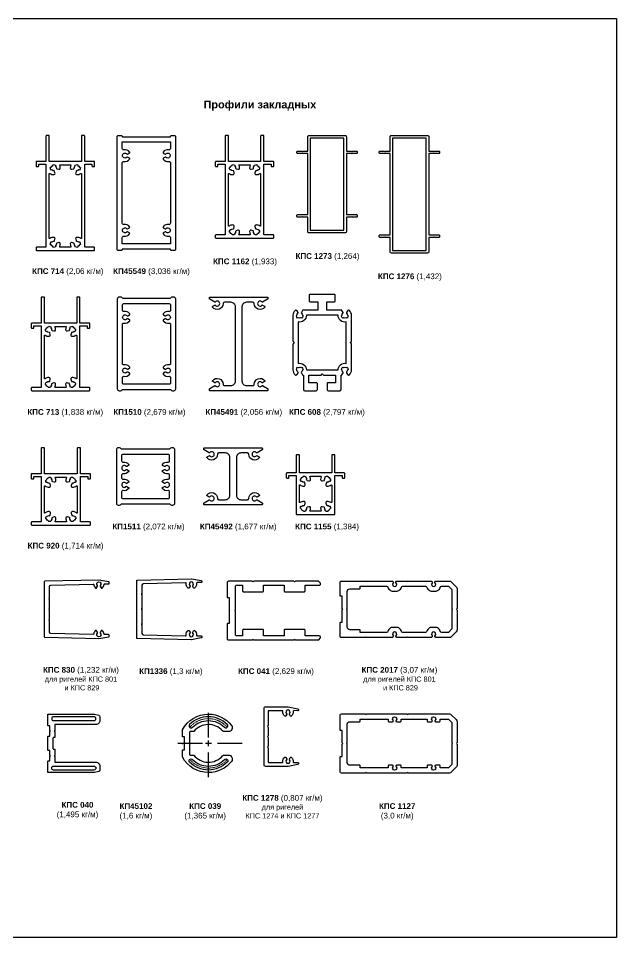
# Model space of a CAD drawing. Header units: millimetres. Extents: x 1744 to 18744, y -2272 to 2782.
# Drawn here: x 4316 to 4777, y 1235 to 1942 of the extents above; entities that cross this region are included whole.
import ezdxf

# ---------------------------------------------------------------- set-up
doc = ezdxf.new("R2010")
doc.units = ezdxf.units.MM
doc.linetypes.add('CENTER2', pattern=[28.575, 19.05, -3.175, 3.175, -3.175])
doc.linetypes.add('DASHDOT', pattern=[1, 0.5, -0.25, 0, -0.25])
doc.layers.add('1', color=6, linetype='DASHDOT', lineweight=13)
doc.layers.add('Текстовый', color=7, linetype='Continuous', lineweight=9)
doc.styles.add('Каталожный', font='isocpeur.ttf', dxfattribs={"height": 2.5})

# ---------------------------------------------------------------- blocks, each defined once
blk = doc.blocks.new('КПС 714')
for points in [[(12.4, 68.5), (-12.4, 68.5), (-12.4, 88, 0.414214), (-12.9, 88.5), (-14.4, 88.5, 0.414214), (-14.9, 88), (-14.9, 68.5), (-22, 68.5, 0.414214), (-22.5, 68), (-22.5, 65, 0.414214), (-22, 64.5), (-21, 64.5, 0.414214), (-20.5, 65), (-20.5, 66.5), (-14.9, 66.5), (-14.9, 2.5), (-22, 2.5, 0.414214), (-22.5, 2), (-22.5, 0.5, 0.414214), (-22, 0), (22, 0, 0.414214), (22.5, 0.5), (22.5, 2, 0.414214), (22, 2.5), (14.9, 2.5), (14.9, 66.5), (20.5, 66.5), (20.5, 65, 0.414214), (21, 64.5), (22, 64.5, 0.414214), (22.5, 65), (22.5, 68, 0.414214), (22, 68.5), (14.9, 68.5), (14.9, 88, 0.414214), (14.4, 88.5), (12.9, 88.5, 0.414214), (12.4, 88)], [(8.34, 7.46, 0.358606), (8.86, 7.1, -0.203976), (10.41, 6.56, 0.25491), (10.69, 6.49), (11.06, 6.59, -0.2), (11.58, 4.66), (11.21, 4.56, 0.25491), (11, 4.36, -0.241952), (9.64, 3, 0.25491), (9.44, 2.79), (9.34, 2.42, -0.2), (7.41, 2.94), (7.51, 3.31, 0.25491), (7.44, 3.59, -0.203976), (6.9, 5.14, 0.358606), (6.54, 5.66), (5.11, 6.04, 0.487427), (3.85, 5.09, 0.108919), (4.29, 2.92, -0.54187), (4.01, 2.5), (-4.01, 2.5, -0.54187), (-4.29, 2.92, 0.108919), (-3.85, 5.09, 0.487427), (-5.11, 6.04), (-6.54, 5.66, 0.358606), (-6.9, 5.14, -0.203976), (-7.44, 3.59, 0.25491), (-7.51, 3.31), (-7.41, 2.94, -0.2), (-9.34, 2.42), (-9.44, 2.79, 0.25491), (-9.64, 3, -0.241952), (-11, 4.36, 0.25491), (-11.21, 4.56), (-11.58, 4.66, -0.2), (-11.06, 6.59), (-10.69, 6.49, 0.25491), (-10.41, 6.56, -0.203976), (-8.86, 7.1, 0.358606), (-8.34, 7.46), (-7.96, 8.89, 0.487427), (-8.91, 10.15, 0.157149), (-11.93, 9.24, -0.604829), (-12.4, 9.48), (-12.4, 59.02, -0.604829), (-11.93, 59.26, 0.157149), (-8.91, 58.35, 0.487427), (-7.96, 59.61), (-8.34, 61.04, 0.358606), (-8.86, 61.4, -0.203976), (-10.41, 61.94, 0.25491), (-10.69, 62.01), (-11.06, 61.91, -0.2), (-11.58, 63.84), (-11.21, 63.94, 0.25491), (-11, 64.14, -0.241952), (-9.64, 65.5, 0.25491), (-9.44, 65.71), (-9.34, 66.08, -0.2), (-7.41, 65.56), (-7.51, 65.19, 0.25491), (-7.44, 64.91, -0.203976), (-6.9, 63.36, 0.358606), (-6.54, 62.84), (-5.11, 62.46, 0.487427), (-3.85, 63.41, 0.108919), (-4.29, 65.58, -0.54187), (-4.01, 66), (4.01, 66, -0.54187), (4.29, 65.58, 0.108919), (3.85, 63.41, 0.487427), (5.11, 62.46), (6.54, 62.84, 0.358606), (6.9, 63.36, -0.203976), (7.44, 64.91, 0.25491), (7.51, 65.19), (7.41, 65.56, -0.2), (9.34, 66.08), (9.44, 65.71, 0.25491), (9.64, 65.5, -0.241952), (11, 64.14, 0.25491), (11.21, 63.94), (11.58, 63.84, -0.2), (11.06, 61.91), (10.69, 62.01, 0.25491), (10.41, 61.94, -0.203976), (8.86, 61.4, 0.358606), (8.34, 61.04), (7.96, 59.61, 0.487427), (8.91, 58.35, 0.157149), (11.93, 59.26, -0.604829), (12.4, 59.02), (12.4, 9.48, -0.604829), (11.93, 9.24, 0.157149), (8.91, 10.15, 0.487427), (7.96, 8.89)]]:
    blk.add_lwpolyline(points, format="xyb", close=True)
blk = doc.blocks.new('КП45549')
for points in [[(22.5, 0, -0.414214), (21.5, -1), (19.5, -1, -0.414214), (18.5, 0), (-18.5, 0, -0.414214), (-19.5, -1), (-21.5, -1, -0.414214), (-22.5, 0), (-22.5, 86.5, -0.414214), (-21.5, 87.5), (-19.5, 87.5, -0.414214), (-18.5, 86.5), (18.5, 86.5, -0.414214), (19.5, 87.5), (21.5, 87.5, -0.414214), (22.5, 86.5)], [(13.06, 73.98), (14.47, 73.17, 0.353997), (15.09, 73.27, -2.603412), (15.09, 70.73, 0.353997), (14.47, 70.83), (13.06, 70.02, 0.451416), (12.91, 69.28, 0.283419), (17.32, 67.58, -0.468837), (18.5, 66.59), (18.5, 19.91, -0.468837), (17.32, 18.92, 0.283419), (12.91, 17.22, 0.451416), (13.06, 16.48), (14.47, 15.67, 0.353997), (15.09, 15.77, -2.603412), (15.09, 13.23, 0.353997), (14.47, 13.33), (13.06, 12.52, 0.451416), (12.91, 11.78, 0.283419), (17.32, 10.08, -0.468837), (18.5, 9.09), (18.5, 4), (-18.5, 4), (-18.5, 9.09, -0.468837), (-17.32, 10.08, 0.283419), (-12.91, 11.78, 0.451416), (-13.06, 12.52), (-14.47, 13.33, 0.353997), (-15.09, 13.23, -2.603412), (-15.09, 15.77, 0.353997), (-14.47, 15.67), (-13.06, 16.48, 0.451416), (-12.91, 17.22, 0.283419), (-17.32, 18.92, -0.468837), (-18.5, 19.91), (-18.5, 66.59, -0.468837), (-17.32, 67.58, 0.283419), (-12.91, 69.28, 0.451416), (-13.06, 70.02), (-14.47, 70.83, 0.353997), (-15.09, 70.73, -2.603412), (-15.09, 73.27, 0.353997), (-14.47, 73.17), (-13.06, 73.98, 0.451416), (-12.91, 74.72, 0.283419), (-17.32, 76.42, -0.468837), (-18.5, 77.41), (-18.5, 82.5), (18.5, 82.5), (18.5, 77.41, -0.468837), (17.32, 76.42, 0.283419), (12.91, 74.72, 0.451416)]]:
    blk.add_lwpolyline(points, format="xyb", close=True)
blk = doc.blocks.new('КПС 1162')
for points in [[(12.4, 59), (-12.4, 59), (-12.4, 78.5, 0.414214), (-12.9, 79), (-14.4, 79, 0.414214), (-14.9, 78.5), (-14.9, 59), (-22, 59, 0.414214), (-22.5, 58.5), (-22.5, 55.5, 0.414214), (-22, 55), (-21, 55, 0.414214), (-20.5, 55.5), (-20.5, 57), (-14.9, 57), (-14.9, 2.5), (-22, 2.5, 0.414214), (-22.5, 2), (-22.5, 0.5, 0.414214), (-22, 0), (22, 0, 0.414214), (22.5, 0.5), (22.5, 2, 0.414214), (22, 2.5), (14.9, 2.5), (14.9, 57), (20.5, 57), (20.5, 55.5, 0.414214), (21, 55), (22, 55, 0.414214), (22.5, 55.5), (22.5, 58.5, 0.414214), (22, 59), (14.9, 59), (14.9, 78.5, 0.414214), (14.4, 79), (12.9, 79, 0.414214), (12.4, 78.5)], [(8.34, 7.46, 0.358606), (8.86, 7.1, -0.203976), (10.41, 6.56, 0.25491), (10.69, 6.49), (11.06, 6.59, -0.2), (11.58, 4.66), (11.21, 4.56, 0.25491), (11, 4.36, -0.241952), (9.64, 3, 0.25491), (9.44, 2.79), (9.34, 2.42, -0.2), (7.41, 2.94), (7.51, 3.31, 0.25491), (7.44, 3.59, -0.203976), (6.9, 5.14, 0.358606), (6.54, 5.66), (5.11, 6.04, 0.487427), (3.85, 5.09, 0.108919), (4.29, 2.92, -0.54187), (4.01, 2.5), (-4.01, 2.5, -0.54187), (-4.29, 2.92, 0.108919), (-3.85, 5.09, 0.487427), (-5.11, 6.04), (-6.54, 5.66, 0.358606), (-6.9, 5.14, -0.203976), (-7.44, 3.59, 0.25491), (-7.51, 3.31), (-7.41, 2.94, -0.2), (-9.34, 2.42), (-9.44, 2.79, 0.25491), (-9.64, 3, -0.241952), (-11, 4.36, 0.25491), (-11.21, 4.56), (-11.58, 4.66, -0.2), (-11.06, 6.59), (-10.69, 6.49, 0.25491), (-10.41, 6.56, -0.203976), (-8.86, 7.1, 0.358606), (-8.34, 7.46), (-7.96, 8.89, 0.487427), (-8.91, 10.15, 0.157149), (-11.93, 9.24, -0.604829), (-12.4, 9.48), (-12.4, 49.52, -0.604829), (-11.93, 49.76, 0.157149), (-8.91, 48.85, 0.487427), (-7.96, 50.11), (-8.34, 51.54, 0.358606), (-8.86, 51.9, -0.203976), (-10.41, 52.44, 0.25491), (-10.69, 52.51), (-11.06, 52.41, -0.2), (-11.58, 54.34), (-11.21, 54.44, 0.25491), (-11, 54.64, -0.241952), (-9.64, 56, 0.25491), (-9.44, 56.21), (-9.34, 56.58, -0.2), (-7.41, 56.06), (-7.51, 55.69, 0.25491), (-7.44, 55.41, -0.203976), (-6.9, 53.86, 0.358606), (-6.54, 53.34), (-5.11, 52.96, 0.487427), (-3.85, 53.91, 0.108919), (-4.29, 56.08, -0.54187), (-4.01, 56.5), (4.01, 56.5, -0.54187), (4.29, 56.08, 0.108919), (3.85, 53.91, 0.487427), (5.11, 52.96), (6.54, 53.34, 0.358606), (6.9, 53.86, -0.203976), (7.44, 55.41, 0.25491), (7.51, 55.69), (7.41, 56.06, -0.2), (9.34, 56.58), (9.44, 56.21, 0.25491), (9.64, 56, -0.241952), (11, 54.64, 0.25491), (11.21, 54.44), (11.58, 54.34, -0.2), (11.06, 52.41), (10.69, 52.51, 0.25491), (10.41, 52.44, -0.203976), (8.86, 51.9, 0.358606), (8.34, 51.54), (7.96, 50.11, 0.487427), (8.91, 48.85, 0.157149), (11.93, 49.76, -0.604829), (12.4, 49.52), (12.4, 9.48, -0.604829), (11.93, 9.24, 0.157149), (8.91, 10.15, 0.487427), (7.96, 8.89)]]:
    blk.add_lwpolyline(points, format="xyb", close=True)
blk = doc.blocks.new('КПС 1273')
blk.add_lwpolyline([(-18.59, 62.81, -0.198912), (-18.38, 62.9), (-14.9, 62.9), (-14.9, 73.9, -0.414214), (-13.9, 74.9), (13.9, 74.9, -0.414214), (14.9, 73.9), (14.9, 62.9), (18.38, 62.9, -0.198912), (18.59, 62.81), (19, 62.4), (19.41, 62.81, -0.198912), (19.62, 62.9), (22.65, 62.9, -0.414214), (23.15, 62.4), (23.15, 61.4, -0.414214), (22.65, 60.9), (14.9, 60.9), (14.9, 14), (22.65, 14, -0.414214), (23.15, 13.5), (23.15, 12.5, -0.414214), (22.65, 12), (19.62, 12, -0.198912), (19.41, 12.09), (19, 12.5), (18.59, 12.09, -0.198912), (18.38, 12), (14.9, 12), (14.9, 1, -0.414214), (13.9, 0), (-13.9, 0, -0.414214), (-14.9, 1), (-14.9, 12), (-18.38, 12, -0.198912), (-18.59, 12.09), (-19, 12.5), (-19.41, 12.09, -0.198912), (-19.62, 12), (-22.65, 12, -0.414214), (-23.15, 12.5), (-23.15, 13.5, -0.414214), (-22.65, 14), (-14.9, 14), (-14.9, 60.9), (-22.65, 60.9, -0.414214), (-23.15, 61.4), (-23.15, 62.4, -0.414214), (-22.65, 62.9), (-19.62, 62.9, -0.198912), (-19.41, 62.81), (-19, 62.4)], format="xyb", close=True)
blk.add_lwpolyline([(12.9, 2), (12.9, 72.9), (-12.9, 72.9), (-12.9, 2), (12.9, 2)])
blk = doc.blocks.new('КПС 1276')
blk.add_lwpolyline([(-18.59, 78.41, -0.198912), (-18.38, 78.5), (-14.9, 78.5), (-14.9, 89.5, -0.414214), (-13.9, 90.5), (13.9, 90.5, -0.414214), (14.9, 89.5), (14.9, 78.5), (18.38, 78.5, -0.198912), (18.59, 78.41), (19, 78), (19.41, 78.41, -0.198912), (19.62, 78.5), (22.65, 78.5, -0.414214), (23.15, 78), (23.15, 77, -0.414214), (22.65, 76.5), (14.9, 76.5), (14.9, 14), (22.65, 14, -0.414214), (23.15, 13.5), (23.15, 12.5, -0.414214), (22.65, 12), (19.62, 12, -0.198912), (19.41, 12.09), (19, 12.5), (18.59, 12.09, -0.198912), (18.38, 12), (14.9, 12), (14.9, 1, -0.414214), (13.9, 0), (-13.9, 0, -0.414214), (-14.9, 1), (-14.9, 12), (-18.38, 12, -0.198912), (-18.59, 12.09), (-19, 12.5), (-19.41, 12.09, -0.198912), (-19.62, 12), (-22.65, 12, -0.414214), (-23.15, 12.5), (-23.15, 13.5, -0.414214), (-22.65, 14), (-14.9, 14), (-14.9, 76.5), (-22.65, 76.5, -0.414214), (-23.15, 77), (-23.15, 78, -0.414214), (-22.65, 78.5), (-19.62, 78.5, -0.198912), (-19.41, 78.41), (-19, 78)], format="xyb", close=True)
blk.add_lwpolyline([(12.9, 2), (12.9, 88.5), (-12.9, 88.5), (-12.9, 2), (12.9, 2)])
blk = doc.blocks.new('КПС 713')
for points in [[(12.4, 52), (-12.4, 52), (-12.4, 71.5, 0.414214), (-12.9, 72), (-14.4, 72, 0.414214), (-14.9, 71.5), (-14.9, 52), (-22, 52, 0.414214), (-22.5, 51.5), (-22.5, 48.5, 0.414214), (-22, 48), (-21, 48, 0.414214), (-20.5, 48.5), (-20.5, 50), (-14.9, 50), (-14.9, 2.5), (-22, 2.5, 0.414214), (-22.5, 2), (-22.5, 0.5, 0.414214), (-22, 0), (22, 0, 0.414214), (22.5, 0.5), (22.5, 2, 0.414214), (22, 2.5), (14.9, 2.5), (14.9, 50), (20.5, 50), (20.5, 48.5, 0.414214), (21, 48), (22, 48, 0.414214), (22.5, 48.5), (22.5, 51.5, 0.414214), (22, 52), (14.9, 52), (14.9, 71.5, 0.414214), (14.4, 72), (12.9, 72, 0.414214), (12.4, 71.5)], [(8.34, 7.46, 0.358606), (8.86, 7.1, -0.203976), (10.41, 6.56, 0.25491), (10.69, 6.49), (11.06, 6.59, -0.2), (11.58, 4.66), (11.21, 4.56, 0.25491), (11, 4.36, -0.241952), (9.64, 3, 0.25491), (9.44, 2.79), (9.34, 2.42, -0.2), (7.41, 2.94), (7.51, 3.31, 0.25491), (7.44, 3.59, -0.203976), (6.9, 5.14, 0.358606), (6.54, 5.66), (5.11, 6.04, 0.487427), (3.85, 5.09, 0.108919), (4.29, 2.92, -0.54187), (4.01, 2.5), (-4.01, 2.5, -0.54187), (-4.29, 2.92, 0.108919), (-3.85, 5.09, 0.487427), (-5.11, 6.04), (-6.54, 5.66, 0.358606), (-6.9, 5.14, -0.203976), (-7.44, 3.59, 0.25491), (-7.51, 3.31), (-7.41, 2.94, -0.2), (-9.34, 2.42), (-9.44, 2.79, 0.25491), (-9.64, 3, -0.241952), (-11, 4.36, 0.25491), (-11.21, 4.56), (-11.58, 4.66, -0.2), (-11.06, 6.59), (-10.69, 6.49, 0.25491), (-10.41, 6.56, -0.203976), (-8.86, 7.1, 0.358606), (-8.34, 7.46), (-7.96, 8.89, 0.487427), (-8.91, 10.15, 0.157149), (-11.93, 9.24, -0.604829), (-12.4, 9.48), (-12.4, 42.52, -0.604829), (-11.93, 42.76, 0.157149), (-8.91, 41.85, 0.487427), (-7.96, 43.11), (-8.34, 44.54, 0.358606), (-8.86, 44.9, -0.203976), (-10.41, 45.44, 0.25491), (-10.69, 45.51), (-11.06, 45.41, -0.2), (-11.58, 47.34), (-11.21, 47.44, 0.25491), (-11, 47.64, -0.241952), (-9.64, 49, 0.25491), (-9.44, 49.21), (-9.34, 49.58, -0.2), (-7.41, 49.06), (-7.51, 48.69, 0.25491), (-7.44, 48.41, -0.203976), (-6.9, 46.86, 0.358606), (-6.54, 46.34), (-5.11, 45.96, 0.487427), (-3.85, 46.91, 0.108919), (-4.29, 49.08, -0.54187), (-4.01, 49.5), (4.01, 49.5, -0.54187), (4.29, 49.08, 0.108919), (3.85, 46.91, 0.487427), (5.11, 45.96), (6.54, 46.34, 0.358606), (6.9, 46.86, -0.203976), (7.44, 48.41, 0.25491), (7.51, 48.69), (7.41, 49.06, -0.2), (9.34, 49.58), (9.44, 49.21, 0.25491), (9.64, 49, -0.241952), (11, 47.64, 0.25491), (11.21, 47.44), (11.58, 47.34, -0.2), (11.06, 45.41), (10.69, 45.51, 0.25491), (10.41, 45.44, -0.203976), (8.86, 44.9, 0.358606), (8.34, 44.54), (7.96, 43.11, 0.487427), (8.91, 41.85, 0.157149), (11.93, 42.76, -0.604829), (12.4, 42.52), (12.4, 9.48, -0.604829), (11.93, 9.24, 0.157149), (8.91, 10.15, 0.487427), (7.96, 8.89)]]:
    blk.add_lwpolyline(points, format="xyb", close=True)
blk = doc.blocks.new('КП1510')
blk.add_lwpolyline([(-18.7, -0.25, -0.267949), (-18.27, 0), (18.27, 0, -0.267949), (18.7, -0.25, 0.267949), (20, -1), (21, -1, 0.414214), (22.5, 0.5), (22.5, 69.5, 0.414214), (21, 71), (20, 71, 0.236068), (18.8, 70.4, -0.236068), (18, 70), (-18, 70, -0.236068), (-18.8, 70.4, 0.236068), (-20, 71), (-21, 71, 0.414214), (-22.5, 69.5), (-22.5, 0.5, 0.414214), (-21, -1), (-20, -1, 0.267949)], format="xyb", close=True)
blk.add_lwpolyline([(-18.5, 19.93), (-18.5, 50.09, -0.468837), (-17.32, 51.08, 0.283419), (-12.91, 52.78, 0.451416), (-13.06, 53.52), (-14.47, 54.33, 0.353997), (-15.09, 54.23, -2.603412), (-15.09, 56.77, 0.353997), (-14.47, 56.67), (-13.06, 57.48, 0.451416), (-12.91, 58.22, 0.283419), (-17.32, 59.92, -0.468837), (-18.5, 60.91), (-18.5, 65, -0.414214), (-17.5, 66), (17.5, 66, -0.414214), (18.5, 65), (18.5, 60.91, -0.468837), (17.32, 59.92, 0.283419), (12.91, 58.22, 0.451416), (13.06, 57.48), (14.47, 56.67, 0.353997), (15.09, 56.77, -2.603412), (15.09, 54.23, 0.353997), (14.47, 54.33), (13.06, 53.52, 0.451416), (12.91, 52.78, 0.283419), (17.32, 51.08, -0.468837), (18.5, 50.09), (18.5, 19.91, -0.468837), (17.32, 18.92, 0.283419), (12.91, 17.22, 0.451416), (13.06, 16.48), (14.47, 15.67, 0.353997), (15.09, 15.77, -2.603412), (15.09, 13.23, 0.353997), (14.47, 13.33), (13.06, 12.52, 0.451416), (12.91, 11.78, 0.283419), (17.32, 10.08, -0.468837), (18.5, 9.09), (18.5, 5, -0.414214), (17.5, 4), (-17.5, 4, -0.414214), (-18.5, 5), (-18.5, 9.09, -0.468837), (-17.32, 10.08, 0.283419), (-12.91, 11.78, 0.451416), (-13.06, 12.52), (-14.47, 13.33, 0.353997), (-15.09, 13.23, -2.603412), (-15.09, 15.77, 0.353997), (-14.47, 15.67), (-13.06, 16.48, 0.451416), (-12.91, 17.22, 0.283419), (-17.32, 18.92, -0.468837), (-18.5, 19.91)], format="xyb")
blk = doc.blocks.new('КП45491')
blk.add_lwpolyline([(22.5, 0.5, -0.414214), (22, 0), (-22, 0, -0.414214), (-22.5, 0.5), (-22.5, 1.25, -0.267949), (-22.25, 1.68), (-18.39, 3.91, -0.374693), (-18, 3.83, 2.917647), (-18, 6.17, -0.374693), (-18.39, 6.09), (-19.94, 6.98, -0.451416), (-20.09, 7.72, -0.7187), (-12, 5, 0.414214), (-11, 4), (-6, 4, 0.414214), (-2.5, 7.5), (-2.5, 64.5, 0.414214), (-6, 68), (-11, 68, 0.414214), (-12, 67, -0.7187), (-20.09, 64.28, -0.451416), (-19.94, 65.02), (-18.39, 65.91, -0.374693), (-18, 65.83, 2.917647), (-18, 68.17, -0.374693), (-18.39, 68.09), (-22.25, 70.32, -0.267949), (-22.5, 70.75), (-22.5, 71.5, -0.414214), (-22, 72), (22, 72, -0.414214), (22.5, 71.5), (22.5, 70.75, -0.267949), (22.25, 70.32), (18.39, 68.09, -0.374693), (18, 68.17, 2.917647), (18, 65.83, -0.374693), (18.39, 65.91), (19.94, 65.02, -0.451416), (20.09, 64.28, -0.7187), (12, 67, 0.414214), (11, 68), (6, 68, 0.414214), (2.5, 64.5), (2.5, 7.5, 0.414214), (6, 4), (11, 4, 0.414214), (12, 5, -0.7187), (20.09, 7.72, -0.451416), (19.94, 6.98), (18.39, 6.09, -0.374693), (18, 6.17, 2.917647), (18, 3.83, -0.374693), (18.39, 3.91), (22.25, 1.68, -0.267949), (22.5, 1.25)], format="xyb", close=True)
blk = doc.blocks.new('КПС 608')
for points in [[(-22.5, 22.12, 0.198912), (-22.41, 21.91), (-21.5, 21), (-22.41, 20.09, 0.198912), (-22.5, 19.88), (-22.5, 0, 0.205281), (-20.9, -3.73, 0.485561), (-19.38, -3.51), (-18.63, -2.21, 0.358606), (-18.73, -1.58, -0.203976), (-19.45, -0.1, 0.25491), (-19.6, 0.14), (-19.93, 0.33, -0.2), (-18.93, 2.07), (-18.6, 1.87, 0.25491), (-18.31, 1.87, -0.241952), (-16.39, 1.87, 0.25491), (-16.1, 1.87), (-15.77, 2.07, -0.2), (-14.77, 0.33), (-15.1, 0.14, 0.25491), (-15.25, -0.1, -0.203976), (-15.97, -1.58, 0.358606), (-16.07, -2.21), (-15.18, -3.75, 0.267949), (-14.75, -4), (-14.5, -4), (-14.5, -15, 0.414214), (-13.5, -16), (-4.75, -16, 0.414214), (-3.75, -15), (-3.75, -10.5, 0.414214), (-4.25, -10), (-10.25, -10), (-10.25, -4), (-1.12, -4, 0.198912), (-0.91, -3.91), (0, -3), (0.91, -3.91, 0.198912), (1.12, -4), (10.25, -4), (10.25, -10), (4.25, -10, 0.414214), (3.75, -10.5), (3.75, -15, 0.414214), (4.75, -16), (13.5, -16, 0.414214), (14.5, -15), (14.5, -4), (14.75, -4, 0.267949), (15.18, -3.75), (16.07, -2.21, 0.358606), (15.97, -1.58, -0.203976), (15.25, -0.1, 0.25491), (15.1, 0.14), (14.77, 0.33, -0.2), (15.77, 2.07), (16.1, 1.87, 0.25491), (16.39, 1.87, -0.241952), (18.31, 1.87, 0.25491), (18.6, 1.87), (18.93, 2.07, -0.2), (19.93, 0.33), (19.6, 0.14, 0.25491), (19.45, -0.1, -0.203976), (18.73, -1.58, 0.358606), (18.63, -2.21), (19.38, -3.51, 0.485561), (20.9, -3.73, 0.205281), (22.5, 0), (22.5, 19.88, 0.198912), (22.41, 20.09), (21.5, 21), (22.41, 21.91, 0.198912), (22.5, 22.12), (22.5, 42, 0.205281), (20.9, 45.73, 0.485561), (19.38, 45.51), (18.63, 44.21, 0.358606), (18.73, 43.58, -0.203976), (19.45, 42.1, 0.25491), (19.6, 41.86), (19.93, 41.67, -0.2), (18.93, 39.93), (18.6, 40.13, 0.25491), (18.31, 40.13, -0.241952), (16.39, 40.13, 0.25491), (16.1, 40.13), (15.77, 39.93, -0.2), (14.77, 41.67), (15.1, 41.86, 0.25491), (15.25, 42.1, -0.203976), (15.97, 43.58, 0.358606), (16.07, 44.21), (15.18, 45.75, 0.267949), (14.75, 46), (3.5, 46), (3.5, 52.5), (9.5, 52.5, 0.414214), (10, 53), (10, 57.5, 0.414214), (9.5, 58), (-9.5, 58, 0.414214), (-10, 57.5), (-10, 53, 0.414214), (-9.5, 52.5), (-3.5, 52.5), (-3.5, 46), (-14.75, 46, 0.267949), (-15.18, 45.75), (-16.07, 44.21, 0.358606), (-15.97, 43.58, -0.203976), (-15.25, 42.1, 0.25491), (-15.1, 41.86), (-14.77, 41.67, -0.2), (-15.77, 39.93), (-16.1, 40.13, 0.25491), (-16.39, 40.13, -0.241952), (-18.31, 40.13, 0.25491), (-18.6, 40.13), (-18.93, 39.93, -0.2), (-19.93, 41.67), (-19.6, 41.86, 0.25491), (-19.45, 42.1, -0.203976), (-18.73, 43.58, 0.358606), (-18.63, 44.21), (-19.38, 45.51, 0.485561), (-20.9, 45.73, 0.205281), (-22.5, 42)], [(-12.2, 0), (12.2, 0, -0.481821), (18.5, 5.02), (18.5, 36.98, -0.481821), (12.2, 42), (-12.2, 42, -0.481821), (-18.5, 36.98), (-18.5, 5.02, -0.481821)]]:
    blk.add_lwpolyline(points, format="xyb", close=True)
blk = doc.blocks.new('КПС 920')
blk.add_lwpolyline([(12.65, 39.5), (-12.65, 39.5), (-12.65, 59, 0.414214), (-13.15, 59.5), (-14.65, 59.5, 0.414214), (-15.15, 59), (-15.15, 39.5), (-22.25, 39.5, 0.414214), (-22.75, 39), (-22.75, 36, 0.414214), (-22.25, 35.5), (-21.25, 35.5, 0.414214), (-20.75, 36), (-20.75, 37.5), (-15.15, 37.5), (-15.15, 2.5), (-22.25, 2.5, 0.414214), (-22.75, 2), (-22.75, 0.5, 0.414214), (-22.25, 0), (22.25, 0, 0.414214), (22.75, 0.5), (22.75, 2, 0.414214), (22.25, 2.5), (15.15, 2.5), (15.15, 37.5), (20.75, 37.5), (20.75, 36, 0.414214), (21.25, 35.5), (22.25, 35.5, 0.414214), (22.75, 36), (22.75, 39, 0.414214), (22.25, 39.5), (15.15, 39.5), (15.15, 59, 0.414214), (14.65, 59.5), (13.15, 59.5, 0.414214), (12.65, 59)], format="xyb", close=True)
blk.add_lwpolyline([(4.13, 37, -0.55839), (4.4, 36.57, 0.12177), (3.85, 34.16, 0.487427), (5.11, 33.21), (6.54, 33.59, 0.358606), (6.9, 34.11, -0.203976), (7.44, 35.66, 0.25491), (7.51, 35.94), (7.41, 36.31, -0.2), (9.34, 36.83), (9.44, 36.46, 0.25491), (9.64, 36.25, -0.241952), (11, 34.89, 0.25491), (11.21, 34.69), (11.58, 34.59, -0.2), (11.06, 32.66), (10.69, 32.76, 0.25491), (10.41, 32.69, -0.203976), (8.86, 32.15, 0.358606), (8.34, 31.79), (7.96, 30.36, 0.487427), (8.91, 29.1, 0.171765), (12.17, 30.19, -0.624436), (12.65, 29.95), (12.65, 9.55, -0.624436), (12.17, 9.31, 0.171765), (8.91, 10.4, 0.487427), (7.96, 9.14), (8.34, 7.71, 0.358606), (8.86, 7.35, -0.203976), (10.41, 6.81, 0.25491), (10.69, 6.74), (11.06, 6.84, -0.2), (11.58, 4.91), (11.21, 4.81, 0.25491), (11, 4.61, -0.241952), (9.64, 3.25, 0.25491), (9.44, 3.04), (9.34, 2.67, -0.2), (7.41, 3.19), (7.51, 3.56, 0.25491), (7.44, 3.84, -0.203976), (6.9, 5.39, 0.358606), (6.54, 5.91), (5.11, 6.29, 0.487427), (3.85, 5.34, 0.12177), (4.4, 2.93, -0.55839), (4.13, 2.5), (-4.13, 2.5, -0.55839), (-4.4, 2.93, 0.12177), (-3.85, 5.34, 0.487427), (-5.11, 6.29), (-6.54, 5.91, 0.358606), (-6.9, 5.39, -0.203976), (-7.44, 3.84, 0.25491), (-7.51, 3.56), (-7.41, 3.19, -0.2), (-9.34, 2.67), (-9.44, 3.04, 0.25491), (-9.64, 3.25, -0.241952), (-11, 4.61, 0.25491), (-11.21, 4.81), (-11.58, 4.91, -0.2), (-11.06, 6.84), (-10.69, 6.74, 0.25491), (-10.41, 6.81, -0.203976), (-8.86, 7.35, 0.358606), (-8.34, 7.71), (-7.96, 9.14, 0.487427), (-8.91, 10.4, 0.171765), (-12.17, 9.31, -0.624436), (-12.65, 9.55), (-12.65, 29.95, -0.624436), (-12.17, 30.19, 0.171765), (-8.91, 29.1, 0.487427), (-7.96, 30.36), (-8.34, 31.79, 0.358606), (-8.86, 32.15, -0.203976), (-10.41, 32.69, 0.25491), (-10.69, 32.76), (-11.06, 32.66, -0.2), (-11.58, 34.59), (-11.21, 34.69, 0.25491), (-11, 34.89, -0.241952), (-9.64, 36.25, 0.25491), (-9.44, 36.46), (-9.34, 36.83, -0.2), (-7.41, 36.31), (-7.51, 35.94, 0.25491), (-7.44, 35.66, -0.203976), (-6.9, 34.11, 0.358606), (-6.54, 33.59), (-5.11, 33.21, 0.487427), (-3.85, 34.16, 0.12177), (-4.4, 36.57, -0.55839), (-4.13, 37), (4.13, 37)], format="xyb")
blk = doc.blocks.new('КП1511')
blk.add_lwpolyline([(20, 43, 0.267949), (18.7, 42.25, -0.267949), (18.27, 42), (-18.27, 42, -0.267949), (-18.7, 42.25, 0.267949), (-20, 43), (-21, 43, 0.414214), (-22.5, 41.5), (-22.5, 0.5, 0.414214), (-21, -1), (-20, -1, 0.236068), (-18.8, -0.4, -0.236068), (-18, 0), (18, 0, -0.236068), (18.8, -0.4, 0.236068), (20, -1), (21, -1, 0.414214), (22.5, 0.5), (22.5, 41.5, 0.414214), (21, 43)], format="xyb", close=True)
blk.add_lwpolyline([(18.5, 22.09, 0.468837), (17.32, 23.08, -0.283419), (12.91, 24.78, -0.451416), (13.06, 25.52), (14.47, 26.33, -0.353997), (15.09, 26.23, 2.603412), (15.09, 28.77, -0.353997), (14.47, 28.67), (13.06, 29.48, -0.451416), (12.91, 30.22, -0.283419), (17.32, 31.92, 0.468837), (18.5, 32.91), (18.5, 37, 0.414214), (17.5, 38), (-17.5, 38, 0.414214), (-18.5, 37), (-18.5, 32.91, 0.468837), (-17.32, 31.92, -0.283419), (-12.91, 30.22, -0.451416), (-13.06, 29.48), (-14.47, 28.67, -0.353997), (-15.09, 28.77, 2.603412), (-15.09, 26.23, -0.353997), (-14.47, 26.33), (-13.06, 25.52, -0.451416), (-12.91, 24.78, -0.283419), (-17.32, 23.08, 0.468837), (-18.5, 22.09), (-18.5, 19.91, 0.468837), (-17.32, 18.92, -0.283419), (-12.91, 17.22, -0.451416), (-13.06, 16.48), (-14.47, 15.67, -0.353997), (-15.09, 15.77, 2.603412), (-15.09, 13.23, -0.353997), (-14.47, 13.33), (-13.06, 12.52, -0.451416), (-12.91, 11.78, -0.283419), (-17.32, 10.08, 0.468837), (-18.5, 9.09), (-18.5, 5, 0.414214), (-17.5, 4), (17.5, 4, 0.414214), (18.5, 5), (18.5, 9.09, 0.468837), (17.32, 10.08, -0.283419), (12.91, 11.78, -0.451416), (13.06, 12.52), (14.47, 13.33, -0.353997), (15.09, 13.23, 2.603412), (15.09, 15.77, -0.353997), (14.47, 15.67), (13.06, 16.48, -0.451416), (12.91, 17.22, -0.283419), (17.32, 18.92, 0.468837), (18.5, 19.91), (18.5, 22.07)], format="xyb")
blk = doc.blocks.new('КП45492')
blk.add_lwpolyline([(22.5, 0.5, -0.414214), (22, 0), (-22, 0, -0.414214), (-22.5, 0.5), (-22.5, 1.25, -0.267949), (-22.25, 1.68), (-18.39, 3.91, -0.374693), (-18, 3.83, 2.917647), (-18, 6.17, -0.374693), (-18.39, 6.09), (-19.94, 6.98, -0.451416), (-20.09, 7.72, -0.7187), (-12, 5, 0.414214), (-11, 4), (-6, 4, 0.414214), (-2.5, 7.5), (-2.5, 36.5, 0.414214), (-6, 40), (-11, 40, 0.414214), (-12, 39, -0.7187), (-20.09, 36.28, -0.451416), (-19.94, 37.02), (-18.39, 37.91, -0.374693), (-18, 37.83, 2.917647), (-18, 40.17, -0.374693), (-18.39, 40.09), (-22.25, 42.32, -0.267949), (-22.5, 42.75), (-22.5, 43.5, -0.414214), (-22, 44), (22, 44, -0.414214), (22.5, 43.5), (22.5, 42.75, -0.267949), (22.25, 42.32), (18.39, 40.09, -0.374693), (18, 40.17, 2.917647), (18, 37.83, -0.374693), (18.39, 37.91), (19.94, 37.02, -0.451416), (20.09, 36.28, -0.7187), (12, 39, 0.414214), (11, 40), (6, 40, 0.414214), (2.5, 36.5), (2.5, 7.5, 0.414214), (6, 4), (11, 4, 0.414214), (12, 5, -0.7187), (20.09, 7.72, -0.451416), (19.94, 6.98), (18.39, 6.09, -0.374693), (18, 6.17, 2.917647), (18, 3.83, -0.374693), (18.39, 3.91), (22.25, 1.68, -0.267949), (22.5, 1.25)], format="xyb", close=True)
blk = doc.blocks.new('КПС 1155')
for points in [[(12.4, 45.5), (12.4, 32), (-12.4, 32), (-12.4, 45.5, 0.414214), (-12.9, 46), (-14.4, 46, 0.414214), (-14.9, 45.5), (-14.9, 32), (-22, 32, 0.414214), (-22.5, 31.5), (-22.5, 28.5, 0.414214), (-22, 28), (-21, 28, 0.414214), (-20.5, 28.5), (-20.5, 30), (-14.9, 30), (-14.9, 0.5, 0.414214), (-14.4, 0), (14.4, 0, 0.414214), (14.9, 0.5), (14.9, 30), (20.5, 30), (20.5, 28.5, 0.414214), (21, 28), (22, 28, 0.414214), (22.5, 28.5), (22.5, 31.5, 0.414214), (22, 32), (14.9, 32), (14.9, 45.5, 0.414214), (14.4, 46), (12.9, 46, 0.414214)], [(8.34, 7.46, 0.358606), (8.86, 7.1, -0.203976), (10.41, 6.56, 0.25491), (10.69, 6.49), (11.06, 6.59, -0.2), (11.58, 4.66), (11.21, 4.56, 0.25491), (11, 4.36, -0.241952), (9.64, 3, 0.25491), (9.44, 2.79), (9.34, 2.42, -0.2), (7.41, 2.94), (7.51, 3.31, 0.25491), (7.44, 3.59, -0.203976), (6.9, 5.14, 0.358606), (6.54, 5.66), (5.11, 6.04, 0.487427), (3.85, 5.09, 0.108919), (4.29, 2.92, -0.54187), (4.01, 2.5), (-4.01, 2.5, -0.54187), (-4.29, 2.92, 0.108919), (-3.85, 5.09, 0.487427), (-5.11, 6.04), (-6.54, 5.66, 0.358606), (-6.9, 5.14, -0.203976), (-7.44, 3.59, 0.25491), (-7.51, 3.31), (-7.41, 2.94, -0.2), (-9.34, 2.42), (-9.44, 2.79, 0.25491), (-9.64, 3, -0.241952), (-11, 4.36, 0.25491), (-11.21, 4.56), (-11.58, 4.66, -0.2), (-11.06, 6.59), (-10.69, 6.49, 0.25491), (-10.41, 6.56, -0.203976), (-8.86, 7.1, 0.358606), (-8.34, 7.46), (-7.96, 8.89, 0.487427), (-8.91, 10.15, 0.157149), (-11.93, 9.24, -0.604829), (-12.4, 9.48), (-12.4, 22.52, -0.604829), (-11.93, 22.76, 0.157149), (-8.91, 21.85, 0.487427), (-7.96, 23.11), (-8.34, 24.54, 0.358606), (-8.86, 24.9, -0.203976), (-10.41, 25.44, 0.25491), (-10.69, 25.51), (-11.06, 25.41, -0.2), (-11.58, 27.34), (-11.21, 27.44, 0.25491), (-11, 27.64, -0.241952), (-9.64, 29, 0.25491), (-9.44, 29.21), (-9.34, 29.58, -0.2), (-7.41, 29.06), (-7.51, 28.69, 0.25491), (-7.44, 28.41, -0.203976), (-6.9, 26.86, 0.358606), (-6.54, 26.34), (-5.11, 25.96, 0.487427), (-3.85, 26.91, 0.108919), (-4.29, 29.08, -0.54187), (-4.01, 29.5), (4.01, 29.5, -0.54187), (4.29, 29.08, 0.108919), (3.85, 26.91, 0.487427), (5.11, 25.96), (6.54, 26.34, 0.358606), (6.9, 26.86, -0.203976), (7.44, 28.41, 0.25491), (7.51, 28.69), (7.41, 29.06, -0.2), (9.34, 29.58), (9.44, 29.21, 0.25491), (9.64, 29, -0.241952), (11, 27.64, 0.25491), (11.21, 27.44), (11.58, 27.34, -0.2), (11.06, 25.41), (10.69, 25.51, 0.25491), (10.41, 25.44, -0.203976), (8.86, 24.9, 0.358606), (8.34, 24.54), (7.96, 23.11, 0.487427), (8.91, 21.85, 0.157149), (11.93, 22.76, -0.604829), (12.4, 22.52), (12.4, 9.48, -0.604829), (11.93, 9.24, 0.157149), (8.91, 10.15, 0.487427), (7.96, 8.89)]]:
    blk.add_lwpolyline(points, format="xyb", close=True)
blk = doc.blocks.new('КПС 830')
at = {"ltscale": 0.7}
blk.add_lwpolyline([(3.5, 0), (3.91, 0.41, 0.198912), (4, 0.62), (4, 7.38, 0.198912), (3.91, 7.59), (3.5, 8), (3.91, 8.41, 0.198912), (4, 8.62), (4, 17.62, -0.407257), (4.98, 18.62), (37.53, 19.39, -0.381921), (38.04, 18.96, 0.194535), (39.53, 16.36, 0.45685), (40.27, 16.5), (40.98, 17.73, 0.34543), (40.89, 18.34, -2.489201), (43.11, 18.34, 0.34543), (43.02, 17.73), (43.73, 16.5, 0.45685), (44.47, 16.36, 0.200761), (45.98, 19.06, -0.381966), (46.47, 19.5), (49.5, 19.5, 0.414214), (50, 20), (50, 20.59, 0.360611), (49.59, 21.08), (42.09, 22.49, 0.052604), (41.99, 22.5), (0.49, 21.51, 0.407257), (0, 21.01), (0, -21.01, 0.407257), (0.49, -21.51), (41.99, -22.5, 0.052604), (42.09, -22.49), (49.59, -21.08, 0.360611), (50, -20.59), (50, -20, 0.414214), (49.5, -19.5), (46.47, -19.5, -0.381966), (45.98, -19.06, 0.200761), (44.47, -16.36, 0.45685), (43.73, -16.5), (43.02, -17.73, 0.34543), (43.11, -18.34, -2.489201), (40.89, -18.34, 0.34543), (40.98, -17.73), (40.27, -16.5, 0.45685), (39.53, -16.36, 0.194535), (38.04, -18.96, -0.381921), (37.53, -19.39), (4.98, -18.62, -0.407257), (4, -17.62), (4, -8.62, 0.198912), (3.91, -8.41), (3.5, -8), (3.91, -7.59, 0.198912), (4, -7.38), (4, -0.62, 0.198912), (3.91, -0.41)], format="xyb", close=True, dxfattribs=at)
blk = doc.blocks.new('КП1336')
blk.add_lwpolyline([(43.02, -17.73), (43.73, -16.5, -0.45685), (44.47, -16.36, -0.259391), (45.98, -19.94, 0.447214), (46.47, -20.5), (49.5, -20.5, -0.414214), (50, -21), (50, -21.59, -0.360911), (49.59, -22.08), (42.05, -23.49, -0.052336), (41.95, -23.5), (0.49, -22.51, -0.407258), (0, -22.01), (0, 22.01, -0.407258), (0.49, 22.51), (41.95, 23.5, -0.052336), (42.05, 23.49), (49.59, 22.08, -0.360911), (50, 21.59), (50, 21, -0.414214), (49.5, 20.5), (46.47, 20.5, 0.447214), (45.98, 19.94, -0.259391), (44.47, 16.36, -0.45685), (43.73, 16.5), (43.02, 17.73, -0.34543), (43.11, 18.34, 2.489201), (40.89, 18.34, -0.34543), (40.98, 17.73), (40.27, 16.5, -0.45685), (39.53, 16.36, -0.252982), (38.02, 19.85, 0.447138), (37.51, 20.39), (4.98, 19.62, 0.407258), (4, 18.62), (4, 11.94, -0.284079), (3.83, 11.67), (3.5, 11.5), (3.83, 11.33, -0.284079), (4, 11.06), (4, 0.44, -0.284079), (3.83, 0.17), (3.5, 0), (3.83, -0.17, -0.284079), (4, -0.44), (4, -11.06, -0.284079), (3.83, -11.33), (3.5, -11.5), (3.83, -11.67, -0.284079), (4, -11.94), (4, -18.62, 0.407258), (4.98, -19.62), (4.99, -19.62), (37.51, -20.39, 0.447138), (38.02, -19.85, -0.252982), (39.53, -16.36, -0.45685), (40.27, -16.5), (40.98, -17.73, -0.34543), (40.89, -18.34, 2.489201), (43.11, -18.34, -0.34543)], format="xyb", close=True)
blk = doc.blocks.new('КПС 040')
at = {"ltscale": 0.7}
for points in [[(5.41, 9.09, -0.198912), (5.5, 8.88), (5.5, 4.8, -0.414214), (5.2, 4.5), (4.5, 4.5, 0.414214), (4, 4), (4, -4, 0.414214), (4.5, -4.5), (5.2, -4.5, -0.414214), (5.5, -4.8), (5.5, -8.88, -0.198912), (5.41, -9.09), (5, -9.51), (5.41, -9.92, -0.198912), (5.5, -10.13), (5.5, -14.51), (37, -14.51, -0.414214), (40, -17.51), (40, -20.67, -0.339454), (39.26, -21.64), (36.04, -22.5, -0.065543), (35.96, -22.51), (0.49, -22.51, -0.407258), (0, -22.01), (0, -14, -0.414214), (0.5, -13.5), (1.5, -13.5), (1.5, -11.5), (1.5, -10.13, -0.198912), (1.59, -9.92), (2, -9.51), (1.59, -9.09, -0.198912), (1.5, -8.88), (1.5, -5.5), (0.5, -5.5, -0.414214), (0, -5), (0, 5, -0.414214), (0.5, 5.5), (1.5, 5.5), (1.5, 8.88, -0.198912), (1.59, 9.09), (2, 9.51), (1.59, 9.92, -0.198912), (1.5, 10.13), (1.5, 11.5), (1.5, 13.5), (0.5, 13.5, -0.414214), (0, 14), (0, 22.01, -0.407258), (0.49, 22.51), (35.96, 22.51, -0.065543), (36.04, 22.5), (39.26, 21.64, -0.339454), (40, 20.67), (40, 17.51, -0.414214), (37, 14.51), (5.5, 14.51), (5.5, 10.13, -0.198912), (5.41, 9.92), (5, 9.51)], [(35.5, 20.51), (4.5, 20.51, 1), (4.5, 17.51), (35.5, 17.51, 1)], [(35.5, -20.51), (4.5, -20.51, -1), (4.5, -17.51), (35.5, -17.51, -1)]]:
    blk.add_lwpolyline(points, format="xyb", close=True, dxfattribs=at)
blk = doc.blocks.new('*U55')
at = {"color": 0, "linetype": 'CENTER2', "transparency": 16777216}
for p, q in [((0, 4.5), (0, 26)), ((-26, 0), (-4.5, 0)), ((4.5, 0), (26, 0)), ((0, -26), (0, -4.5))]:
    blk.add_line(p, q, dxfattribs=at)
at = {"color": 0, "linetype": 'Continuous', "transparency": 16777216}
for p, q in [((-2.25, 0), (2.25, 0)), ((0, -2.25), (0, 2.25))]:
    blk.add_line(p, q, dxfattribs=at)
blk = doc.blocks.new('КПС 039')
at = {"ltscale": 0.7}
for points in [[(5, 0.04), (5.41, -0.37, -0.198912), (5.5, -0.58), (5.5, -8.5, 0.414214), (6, -9), (8.39, -9, -0.224917), (8.78, -9.18, 0.460441), (30.81, -9.67, -0.213422), (32.3, -9), (35.37, -9, -0.624747), (37.74, -13.85, -0.230961), (20, -22.5, -0.279298), (0.06, -10.42, -0.120926), (0, -10.19), (0, -5.5, -0.414214), (0.5, -5), (1.5, -5), (1.5, -0.58, -0.198912), (1.59, -0.37), (2, 0.04), (1.59, 0.45, -0.198912), (1.5, 0.67), (1.5, 5), (0.5, 5, -0.414214), (0, 5.5), (0, 10.19, -0.120926), (0.06, 10.42, -0.279298), (20, 22.5, -0.230961), (37.74, 13.85, -0.624747), (35.37, 9), (32.3, 9, -0.213422), (30.81, 9.67, 0.460441), (8.78, 9.18, -0.224917), (8.39, 9), (6, 9, 0.414214), (5.5, 8.5), (5.5, 0.67, -0.198912), (5.41, 0.45)], [(34.5, 14.5, 0.414214), (5.5, 14.5, 1), (7.63, 12.37, -0.414214), (32.37, 12.37, 1)], [(5.5, -14.5, -1), (7.63, -12.37, 0.414214), (32.37, -12.37, -1), (34.5, -14.5, -0.414214)]]:
    blk.add_lwpolyline(points, format="xyb", close=True, dxfattribs=at)
blk.add_point((0, 0))
at = {"layer": '1', "ltscale": 0.7}
for start, end in [(40.47547, 139.52453), (220.47547, 319.52453)]:
    blk.add_arc((20, 0), 19, start, end, dxfattribs=at)
at = {"linetype": 'CENTER2', "extrusion": (0, 0, -1)}
blk.add_blockref('*U55', (-20, 0), dxfattribs=at)
blk = doc.blocks.new('КПС 1278')
blk.add_lwpolyline([(16.67, -16), (17.38, -17.23, -0.34543), (17.29, -17.84, 2.489201), (19.51, -17.84, -0.34543), (19.42, -17.23), (20.13, -16, -0.45685), (20.87, -15.86, -0.259698), (22.37, -19.45, 0.458075), (22.89, -20), (25.88, -19.9, -0.424475), (26.4, -20.4), (26.4, -20.99, -0.360911), (25.99, -21.48), (18.45, -22.89, -0.04637), (18.35, -22.9), (1, -22.9, -0.414214), (0, -21.9), (0, 21.9, -0.414214), (1, 22.9), (18.35, 22.9, -0.04637), (18.45, 22.89), (25.99, 21.48, -0.360911), (26.4, 20.99), (26.4, 20.4, -0.424475), (25.88, 19.9), (22.89, 20, 0.458075), (22.37, 19.45, -0.259698), (20.87, 15.86, -0.45685), (20.13, 16), (19.42, 17.23, -0.34543), (19.51, 17.84, 2.489201), (17.29, 17.84, -0.34543), (17.38, 17.23), (16.67, 16, -0.45685), (15.93, 15.86, -0.25344), (14.42, 19.36, 0.44053), (13.92, 19.9), (3.5, 19.9, 0.414214), (3, 19.4), (3, 8.62, -0.198912), (2.91, 8.41), (2.5, 8), (2.91, 7.59, -0.198912), (3, 7.38), (3, 0.62, -0.198912), (2.91, 0.41), (2.5, 0), (2.91, -0.41, -0.198912), (3, -0.62), (3, -7.38, -0.198912), (2.91, -7.59), (2.5, -8), (2.91, -8.41, -0.198912), (3, -8.62), (3, -19.4, 0.414214), (3.5, -19.9), (13.92, -19.9, 0.44053), (14.42, -19.36, -0.25344), (15.93, -15.86, -0.45685)], format="xyb", close=True)
blk = doc.blocks.new('КПС 041')
blk.add_lwpolyline([(1.59, -0.41, 0.198912), (1.5, -0.62), (1.5, -10), (0.5, -10, 0.414214), (0, -10.5), (0, -21.5, 0.414214), (1, -22.5), (19.38, -22.5, 0.198912), (19.59, -22.41), (20, -22), (20.41, -22.41, 0.198912), (20.62, -22.5), (51.38, -22.5, 0.198912), (51.59, -22.41), (52, -22), (52.41, -22.41, 0.198912), (52.62, -22.5), (70.38, -22.5, 0.198912), (70.59, -22.41), (71.91, -21.09, 0.198912), (72, -20.88), (72, -20.5, 0.414214), (71, -19.5), (60, -19.5), (60, -15, 0.414214), (59.5, -14.5), (44.5, -14.5, 0.414214), (44, -15), (44, -19.5), (28, -19.5), (28, -15, 0.414214), (27.5, -14.5), (12.5, -14.5, 0.414214), (12, -15), (12, -19.5), (7.5, -19.5, -0.414214), (6.5, -18.5), (6.5, -0.62, 0.198912), (6.41, -0.41), (6, 0), (6.41, 0.41, 0.198912), (6.5, 0.62), (6.5, 18.5, -0.414214), (7.5, 19.5), (12, 19.5), (12, 15, 0.414214), (12.5, 14.5), (27.5, 14.5, 0.414214), (28, 15), (28, 19.5), (44, 19.5), (44, 15, 0.414214), (44.5, 14.5), (59.5, 14.5, 0.414214), (60, 15), (60, 19.5), (71, 19.5, 0.414214), (72, 20.5), (72, 20.88, 0.198912), (71.91, 21.09), (70.59, 22.41, 0.198912), (70.38, 22.5), (52.62, 22.5, 0.198912), (52.41, 22.41), (52, 22), (51.59, 22.41, 0.198912), (51.38, 22.5), (20.62, 22.5, 0.198912), (20.41, 22.41), (20, 22), (19.59, 22.41, 0.198912), (19.38, 22.5), (1, 22.5, 0.414214), (0, 21.5), (0, 10.5, 0.414214), (0.5, 10), (1.5, 10), (1.5, 0.62, 0.198912), (1.59, 0.41), (2, 0)], format="xyb", close=True)
blk = doc.blocks.new('КПС 2017')
for points in [[(73.02, -20.77, -0.34543), (73.11, -20.16, 2.489201), (70.89, -20.16, -0.34543), (70.98, -20.77), (70.56, -21.5, -0.267949), (70.12, -21.75), (52.62, -21.75, -0.198912), (52.41, -21.66), (52, -21.25), (51.59, -21.66, -0.198912), (51.38, -21.75), (43.88, -21.75, -0.267949), (43.44, -21.5), (43.02, -20.77, -0.34543), (43.11, -20.16, 2.489201), (40.89, -20.16, -0.34543), (40.98, -20.77), (40.56, -21.5, -0.267949), (40.12, -21.75), (20.62, -21.75, -0.198912), (20.41, -21.66), (20, -21.25), (19.59, -21.66, -0.198912), (19.38, -21.75), (1, -21.75, -0.414214), (0, -20.75), (0, -10.5, -0.414214), (0.5, -10), (1.5, -10), (1.5, -0.62, -0.198912), (1.59, -0.41), (2, 0), (1.59, 0.41, -0.198912), (1.5, 0.62), (1.5, 10), (0.5, 10, -0.414214), (0, 10.5), (0, 20.75, -0.414214), (1, 21.75), (19.38, 21.75, -0.198912), (19.59, 21.66), (20, 21.25), (20.41, 21.66, -0.198912), (20.62, 21.75), (40.12, 21.75, -0.267949), (40.56, 21.5), (40.98, 20.77, -0.34543), (40.89, 20.16, 2.489201), (43.11, 20.16, -0.34543), (43.02, 20.77), (43.44, 21.5, -0.267949), (43.88, 21.75), (51.38, 21.75, -0.198912), (51.59, 21.66), (52, 21.25), (52.41, 21.66, -0.198912), (52.62, 21.75), (70.12, 21.75, -0.267949), (70.56, 21.5), (70.98, 20.77, -0.34543), (70.89, 20.16, 2.489201), (73.11, 20.16, -0.34543), (73.02, 20.77), (73.44, 21.5, -0.267949), (73.88, 21.75), (84.17, 21.75, -0.198912), (85.59, 21.16), (89.41, 17.34, -0.198912), (90, 15.92), (90, 0.62, -0.198912), (89.91, 0.41), (89.5, 0), (89.91, -0.41, -0.198912), (90, -0.62), (90, -15.92, -0.198912), (89.41, -17.34), (85.59, -21.16, -0.198912), (84.17, -21.75), (73.88, -21.75, -0.267949), (73.44, -21.5)], [(43.99, 14, 0.147477), (45.1, 14.33, 0.160668), (47.26, 17.09, -0.315624), (48.2, 17.75), (65.8, 17.75, -0.315624), (66.74, 17.09, 0.160668), (68.9, 14.33, 0.147477), (70.01, 14), (73.99, 14, 0.147477), (75.1, 14.33, 0.160668), (77.26, 17.09, -0.315624), (78.2, 17.75), (83.34, 17.75), (86, 15.09), (86, 0.62, 0.198912), (86.09, 0.41), (86.5, 0), (86.09, -0.41, 0.198912), (86, -0.62), (86, -15.09), (83.34, -17.75), (78.2, -17.75, -0.315624), (77.26, -17.09, 0.160668), (75.1, -14.33, 0.147477), (73.99, -14), (70.01, -14, 0.147477), (68.9, -14.33, 0.160668), (66.74, -17.09, -0.315624), (65.8, -17.75), (48.2, -17.75, -0.315624), (47.26, -17.09, 0.160668), (45.1, -14.33, 0.147477), (43.99, -14), (40.01, -14, 0.147477), (38.9, -14.33, 0.160668), (36.74, -17.09, -0.315624), (35.8, -17.75), (15.5, -17.75), (15.5, -16.25, 0.414214), (15, -15.75), (7.5, -15.75, -0.414214), (5.5, -13.75), (5.5, -0.62, 0.198912), (5.41, -0.41), (5, 0), (5.41, 0.41, 0.198912), (5.5, 0.62), (5.5, 13.75, -0.414214), (7.5, 15.75), (15, 15.75, 0.414214), (15.5, 16.25), (15.5, 17.75), (35.8, 17.75, -0.315624), (36.74, 17.09, 0.160668), (38.9, 14.33, 0.147477), (40.01, 14)]]:
    blk.add_lwpolyline(points, format="xyb", close=True)
blk = doc.blocks.new('КПС 1127')
for points in [[(84.17, 22.75, -0.198912), (85.59, 22.16), (89.41, 18.34, -0.198912), (90, 16.92), (90, 0.62, -0.198912), (89.91, 0.41), (89.5, 0), (89.91, -0.41, -0.198912), (90, -0.62), (90, -16.92, -0.198912), (89.41, -18.34), (85.59, -22.16, -0.198912), (84.17, -22.75), (52.62, -22.75, -0.198912), (52.41, -22.66), (52, -22.25), (51.59, -22.66, -0.198912), (51.38, -22.75), (20.62, -22.75, -0.198912), (20.41, -22.66), (20, -22.25), (19.59, -22.66, -0.198912), (19.38, -22.75), (1, -22.75, -0.414214), (0, -21.75), (0, -10.5, -0.414214), (0.5, -10), (1.5, -10), (1.5, -0.62, -0.198912), (1.59, -0.41), (2, 0), (1.59, 0.41, -0.198912), (1.5, 0.62), (1.5, 10), (0.5, 10, -0.414214), (0, 10.5), (0, 21.75, -0.414214), (1, 22.75), (19.38, 22.75, -0.198912), (19.59, 22.66), (20, 22.25), (20.41, 22.66, -0.198912), (20.62, 22.75), (51.38, 22.75, -0.198912), (51.59, 22.66), (52, 22.25), (52.41, 22.66, -0.198912), (52.62, 22.75)], [(73.59, 16.75), (76.5, 16.75, 0.414214), (77, 17.25), (77, 18.75), (83.34, 18.75), (86, 16.09), (86, 0.62, 0.198912), (86.09, 0.41), (86.5, 0), (86.09, -0.41, 0.198912), (86, -0.62), (86, -16.09), (83.34, -18.75), (77, -18.75), (77, -17.25, 0.414214), (76.5, -16.75), (73.59, -16.75, 0.267949), (73.15, -17), (73.02, -17.23, 0.34543), (73.11, -17.84, -2.489201), (70.89, -17.84, 0.34543), (70.98, -17.23), (70.85, -17, 0.267949), (70.41, -16.75), (67.5, -16.75, 0.414214), (67, -17.25), (67, -18.75), (47, -18.75), (47, -17.25, 0.414214), (46.5, -16.75), (43.59, -16.75, 0.267949), (43.15, -17), (43.02, -17.23, 0.34543), (43.11, -17.84, -2.489201), (40.89, -17.84, 0.34543), (40.98, -17.23), (40.85, -17, 0.267949), (40.41, -16.75), (37.5, -16.75, 0.414214), (37, -17.25), (37, -18.75), (15.5, -18.75), (15.5, -17.25, 0.414214), (15, -16.75), (7.5, -16.75, -0.414214), (5.5, -14.75), (5.5, -0.62, 0.198912), (5.41, -0.41), (5, 0), (5.41, 0.41, 0.198912), (5.5, 0.62), (5.5, 14.75, -0.414214), (7.5, 16.75), (15, 16.75, 0.414214), (15.5, 17.25), (15.5, 18.75), (37, 18.75), (37, 17.25, 0.414214), (37.5, 16.75), (40.41, 16.75, 0.267949), (40.85, 17), (40.98, 17.23, 0.34543), (40.89, 17.84, -2.489201), (43.11, 17.84, 0.34543), (43.02, 17.23), (43.15, 17, 0.267949), (43.59, 16.75), (46.5, 16.75, 0.414214), (47, 17.25), (47, 18.75), (67, 18.75), (67, 17.25, 0.414214), (67.5, 16.75), (70.41, 16.75, 0.267949), (70.85, 17), (70.98, 17.23, 0.34543), (70.89, 17.84, -2.489201), (73.11, 17.84, 0.34543), (73.02, 17.23), (73.15, 17, 0.267949)]]:
    blk.add_lwpolyline(points, format="xyb", close=True)

msp = doc.modelspace()

# ---------------------------------------------------------------- linework, layer by layer
msp.add_lwpolyline([(4776.782, 1235.316), (3458.626, 1235.316), (3458.626, 1942.426), (4776.782, 1942.426)], close=True)

# ---------------------------------------------------------------- block references
for name, p in [('КПС 714', (4352.539, 1763.882)), ('КП45549', (4414.885, 1764.882)), ('КПС 1162', (4490.456, 1773.382)), ('КПС 1273', (4553.938, 1777.482)), ('КПС 1276', (4617.324, 1761.882)), ('КПС 713', (4348.872, 1656.007)), ('КП1510', (4415.017, 1657.007)), ('КП45491', (4485.939, 1656.007)), ('КПС 608', (4550.239, 1672.007)), ('КПС 920', (4349.086, 1552.639)), ('КП1511', (4414.305, 1569.075)), ('КП45492', (4481.665, 1568.139)), ('КПС 1155', (4545.102, 1560.733)), ('КПС 830', (4336.332, 1487.885)), ('КП1336', (4407.52, 1487.885)), ('КПС 041', (4476.998, 1486.885)), ('КПС 2017', (4563.966, 1487.885)), ('КПС 040', (4339.038, 1384.759)), ('КПС 039', (4442.671, 1384.747)), ('КПС 1278', (4505.512, 1389.914)), ('КПС 1127', (4563.966, 1384.645))]:
    msp.add_blockref(name, p)

# ---------------------------------------------------------------- texts
at = {"layer": 'Текстовый', "color": 2, "linetype": 'Continuous', "attachment_point": 1, "style": 'Каталожный'}
for s, insert, char_height, width in [('\\pxqc;{\\fArial|b1|i0|c204|p34;Профили закладных}', (4367.966, 1879.176), 6, 268.63099), ('{\\fArial|b1|i0|c204|p34;\\H0.71429x;КПС 1273 \\fArial|b0|i0|c204|p34;(1,264)}', (4529.726, 1761.826), 6.16, 71.27963), ('{\\fArial|b1|i0|c204|p34;\\H0.71429x;КПС 1162 \\fArial|b0|i0|c204|p34;(1,933)}', (4466.244, 1757.726), 6.16, 71.27963), ('{\\fArial|b1|i0|c204|p34;\\H0.71429x;КПС 714 \\fArial|b0|i0|c204|p34;(2,06 кг/м)}', (4326.979, 1750.226), 6.16, 71.27963), ('{\\fArial|b1|i0|c204|p34;\\H0.71429x;КП45549 \\fArial|b0|i0|c204|p34;(3,036 кг/м)}', (4389.325, 1750.226), 6.16, 71.27963), ('{\\fArial|b1|i0|c204|p34;\\H0.71429x;КПС 1276 \\fArial|b0|i0|c204|p34;(1,432)}', (4593.111, 1746.226), 6.16, 71.27963), ('{\\fArial|b1|i0|c204|p34;\\H0.71429x;КПС 713 \\fArial|b0|i0|c204|p34;(1,838 кг/м)}', (4323.312, 1641.864), 6.16, 71.27963), ('{\\fArial|b1|i0|c204|p34;\\H0.71429x;КП1510 \\fArial|b0|i0|c204|p34;(2,679 кг/м)}', (4389.457, 1641.864), 6.16, 71.27963), ('{\\fArial|b1|i0|c204|p34;\\H0.71429x;КП45491 \\fArial|b0|i0|c204|p34;(2,056 кг/м)}', (4460.378, 1641.864), 6.16, 71.27963), ('{\\fArial|b1|i0|c204|p34;\\H0.71429x;КПС 608 \\fArial|b0|i0|c204|p34;(2,797 кг/м)}', (4524.679, 1641.864), 6.16, 71.27963), ('{\\fArial|b1|i0|c204|p34;\\H0.71429x;КП1511 \\fArial|b0|i0|c204|p34;(2,072 кг/м)}', (4388.745, 1553.782), 6.16, 71.27963), ('{\\fArial|b1|i0|c204|p34;\\H0.71429x;КП45492 \\fArial|b0|i0|c204|p34;(1,677 кг/м)}', (4456.104, 1553.782), 6.16, 71.27963), ('{\\fArial|b1|i0|c204|p34;\\H0.71429x;КПС 1155 \\fArial|b0|i0|c204|p34;(1,384)}', (4529.381, 1553.782), 6.16, 71.27963), ('{\\fArial|b1|i0|c204|p34;\\H0.71429x;КПС 920 \\fArial|b0|i0|c204|p34;(1,714 кг/м)}', (4323.525, 1539.023), 6.16, 71.27963), ('\\pxqc;{\\fArial|b1|i0|c204|p34;\\H0.71429x;КПС 830 \\fArial|b0|i0|c204|p34;(1,232 кг/м)\\P\\H0.90909x;для ригелей КПС 801\\P и КПС 829}', (4320.267, 1443.497), 6.16, 88.59075), ('{\\fArial|b1|i0|c204|p34;\\H0.71429x;КП1336 \\fArial|b0|i0|c204|p34;(1,3 кг/м)}', (4409.365, 1442.498), 6.16, 71.27963), ('{\\fArial|b1|i0|c204|p34;\\H0.71429x;КПС 041 \\fArial|b0|i0|c204|p34;(2,629 кг/м)}', (4485.481, 1442.498), 6.16, 71.27963), ('\\pxqc;{\\fArial|b1|i0|c204|p34;\\H0.71429x;КПС 2017 \\fArial|b0|i0|c204|p34;(3,07 кг/м)\\P\\H0.90909x;для ригелей КПС 801\\P и КПС 829}', (4565.375, 1443.497), 6.16, 88.59075), ('\\pxqc;{\\fArial|b1|i0|c204|p34;\\H0.71429x;КПС 1278 \\fArial|b0|i0|c204|p34;(0,807 кг/м)\\P\\H0.90909x;для ригелей\\PКПС 1274 и КПС 1277}', (4474.464, 1344.997), 6.16, 90.30323), ('\\pxqc;{\\fArial|b1|i0|c204|p34;\\H0.71429x;КПС 040 \\fArial|b0|i0|c204|p34;\\P(1,495 кг/м)}', (4341.107, 1339.667), 6.16, 41.58163), ('\\pxqc;{\\fArial|b1|i0|c204|p34;\\H0.71429x;КП45102 \\fArial|b0|i0|c204|p34;\\P(1,6 кг/м)}', (4386.094, 1338.71), 6.16, 41.58163), ('\\pxqc;{\\fArial|b1|i0|c204|p34;\\H0.71429x;КПС 039 \\fArial|b0|i0|c204|p34;\\P(1,365 кг/м)}', (4439.383, 1338.71), 6.16, 41.58163), ('\\pxqc;{\\fArial|b1|i0|c204|p34;\\H0.71429x;КПС 1127 \\fArial|b0|i0|c204|p34;\\P(3,0 кг/м)}', (4587.15, 1338.71), 6.16, 41.58163)]:
    msp.add_mtext(s, dxfattribs=dict(at, insert=insert, char_height=char_height, width=width))

doc.saveas('drawing.dxf')
